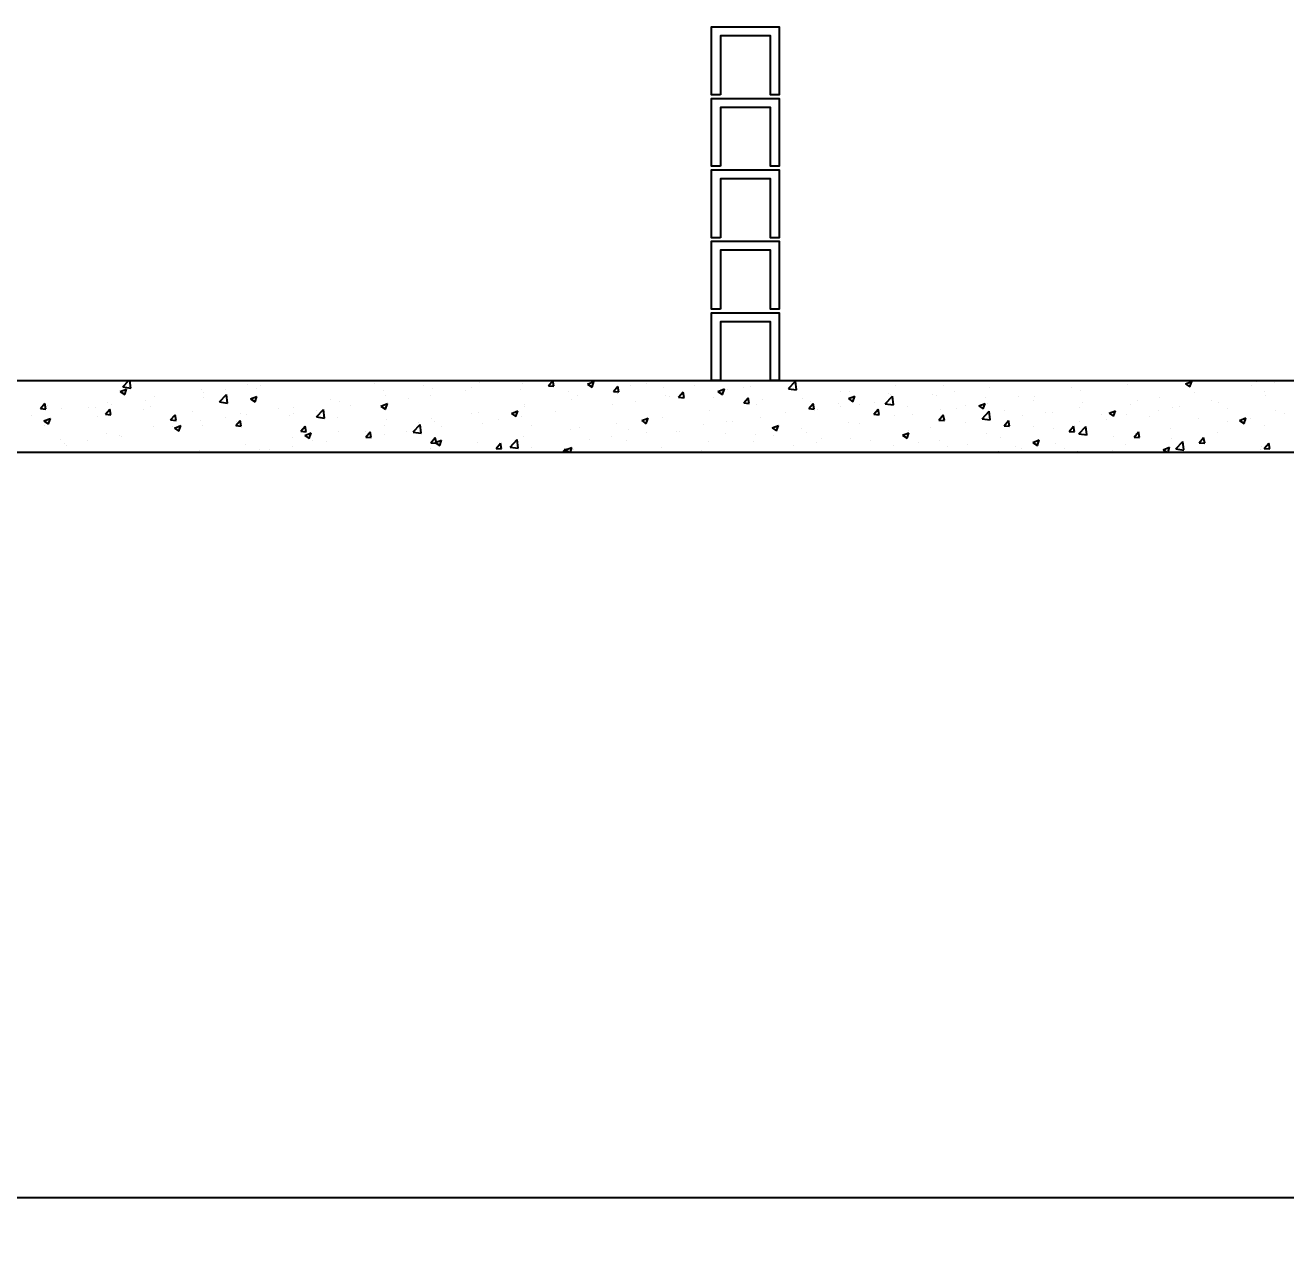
# Model space of a CAD drawing. Extents: x -7.8 to 27.4, y 2.6 to 15.1.
# Drawn here: x 9.796 to 13.325, y 2.578 to 6.039 of the extents above; entities that cross this region are included whole.
import ezdxf

# ---------------------------------------------------------------- set-up
doc = ezdxf.new("R2010")
doc.units = 0
doc.header["$LTSCALE"] = 0.01
doc.header["$PDSIZE"] = -5
doc.layers.get('0').update_dxf_attribs({"linetype": 'CONTINUOUS'})
doc.layers.get('DEFPOINTS').update_dxf_attribs({"linetype": 'CONTINUOUS'})
for name, color, linetype in [('ANOTAÇÕES', 142, 'CONTINUOUS'), ('CORTE', 7, 'CONTINUOUS'), ('FINO', 141, 'CONTINUOUS')]:
    doc.layers.add(name, color=color, linetype=linetype)
doc.styles.get("Standard").update_dxf_attribs({"font": 'arial.ttf'})
doc.dimstyles.get("Standard").update_dxf_attribs({"dimtxt": 0.15, "dimasz": 0.08, "dimexe": 0.18, "dimexo": 0.0625, "dimgap": 0.05, "dimtad": 1, "dimtoh": 1, "dimzin": 0, "dimblk": 'DOT', "dimcen": 0.09, "dimazin": 3, "dimtfac": 1, "dimtofl": 0, "dimtmove": 0, "dimatfit": 3})

# ---------------------------------------------------------------- blocks, each defined once
blk = doc.blocks.new('*X20')
at = {"layer": 'FINO'}
for p, q in [((9.8576, 5.0445), (9.8576, 5.0445)), ((9.8576, 5.0445), (9.8576, 5.0445)), ((9.8754, 5.0445), (9.8754, 5.0445)), ((9.8754, 5.0445), (9.8754, 5.0445)), ((9.8901, 5.0445), (9.8901, 5.0445)), ((9.8901, 5.0445), (9.8901, 5.0445)), ((9.8901, 5.0445), (9.8901, 5.0445)), ((10.0015, 5.0445), (10.0015, 5.0445)), ((10.0015, 5.0445), (10.0015, 5.0445)), ((10.002, 5.0445), (10.002, 5.0445)), ((10.002, 5.0445), (10.002, 5.0445)), ((10.0618, 5.014), (10.0795, 5.0208)), ((10.0618, 5.0139), (10.0744, 5.0054)), ((10.0659, 5.0445), (10.0659, 5.0445)), ((10.0659, 5.0445), (10.0659, 5.0445)), ((10.0659, 5.0445), (10.0659, 5.0445)), ((10.0686, 5.0269), (10.0855, 5.0445)), ((10.0687, 5.0269), (10.0912, 5.0233)), ((10.0744, 5.0054), (10.0795, 5.0208)), ((10.0912, 5.0234), (10.0888, 5.0445)), ((10.1086, 5.0445), (10.1086, 5.0445)), ((10.1286, 5.0445), (10.1286, 5.0445)), ((10.1286, 5.0445), (10.1286, 5.0445)), ((10.2418, 5.0445), (10.2418, 5.0445)), ((10.2418, 5.0445), (10.2418, 5.0445)), ((10.2418, 5.0445), (10.2418, 5.0445)), ((10.2552, 5.0445), (10.2552, 5.0445)), ((10.2552, 5.0445), (10.2552, 5.0445)), ((10.2893, 5.0188), (10.2893, 5.0188)), ((10.3228, 5.0445), (10.3228, 5.0445)), ((10.3228, 5.0445), (10.3228, 5.0445)), ((10.3575, 5.0189), (10.3575, 5.0189)), ((10.3818, 5.0445), (10.3818, 5.0445)), ((10.3818, 5.0445), (10.3818, 5.0445)), ((10.4176, 5.035), (10.4176, 5.035)), ((10.4177, 5.0445), (10.4177, 5.0445)), ((10.4177, 5.0445), (10.4177, 5.0445)), ((10.4177, 5.0445), (10.4177, 5.0445)), ((10.4299, 5.0445), (10.4299, 5.0445)), ((10.4426, 5.0217), (10.4426, 5.0217)), ((10.4537, 5.0316), (10.4537, 5.0316)), ((10.5084, 5.0445), (10.5084, 5.0445)), ((10.5084, 5.0445), (10.5084, 5.0445)), ((10.537, 5.0445), (10.537, 5.0445)), ((10.5517, 5.0445), (10.5517, 5.0445)), ((10.5936, 5.0445), (10.5936, 5.0445)), ((10.635, 5.0445), (10.635, 5.0445)), ((10.639, 5.042), (10.639, 5.042)), ((10.7512, 5.0445), (10.7512, 5.0445)), ((10.7512, 5.0445), (10.7512, 5.0445)), ((10.7616, 5.0445), (10.7616, 5.0445)), ((10.7694, 5.0445), (10.7694, 5.0445)), ((10.7746, 5.0362), (10.7746, 5.0362)), ((10.7997, 5.0167), (10.7997, 5.0167)), ((10.8583, 5.0445), (10.8583, 5.0445)), ((10.8882, 5.0445), (10.8882, 5.0445)), ((10.9102, 5.0305), (10.9102, 5.0305)), ((10.9371, 5.0227), (10.9371, 5.0227)), ((10.9453, 5.0445), (10.9453, 5.0445)), ((10.9479, 5.0422), (10.9479, 5.0422)), ((11.0148, 5.0445), (11.0148, 5.0445)), ((11.0273, 5.0157), (11.0273, 5.0157)), ((11.0458, 5.0248), (11.0458, 5.0248)), ((11.0675, 5.0406), (11.0675, 5.0406)), ((11.0726, 5.0445), (11.0726, 5.0445)), ((11.0726, 5.0445), (11.0726, 5.0445)), ((11.0938, 5.0445), (11.0938, 5.0445)), ((11.1212, 5.0445), (11.1212, 5.0445)), ((11.1212, 5.0445), (11.1212, 5.0445)), ((11.1414, 5.0445), (11.1414, 5.0445)), ((11.1797, 5.0445), (11.1797, 5.0445)), ((11.1797, 5.0445), (11.1797, 5.0445)), ((11.1814, 5.019), (11.1814, 5.019)), ((11.1877, 5.0369), (11.1877, 5.0369)), ((11.2607, 5.03), (11.2759, 5.0286)), ((11.2608, 5.03), (11.273, 5.0445)), ((11.268, 5.0445), (11.268, 5.0445)), ((11.276, 5.0286), (11.273, 5.0445)), ((11.2868, 5.0445), (11.2868, 5.0445)), ((11.2971, 5.0445), (11.2971, 5.0445)), ((11.2971, 5.0445), (11.2971, 5.0445)), ((11.317, 5.0133), (11.317, 5.0133)), ((11.3703, 5.0348), (11.388, 5.0417)), ((11.3703, 5.0348), (11.3829, 5.0263)), ((11.3829, 5.0263), (11.3881, 5.0417)), ((11.3946, 5.0445), (11.3946, 5.0445)), ((11.3946, 5.0445), (11.3946, 5.0445)), ((11.3946, 5.0445), (11.3946, 5.0445)), ((11.399, 5.0417), (11.399, 5.0417)), ((11.4429, 5.014), (11.4581, 5.0127)), ((11.443, 5.014), (11.4552, 5.0286)), ((11.4581, 5.0126), (11.4552, 5.0285)), ((11.473, 5.0445), (11.473, 5.0445)), ((11.473, 5.0445), (11.473, 5.0445)), ((11.4893, 5.0296), (11.4893, 5.0296)), ((11.501, 5.0445), (11.501, 5.0445)), ((11.501, 5.0445), (11.501, 5.0445)), ((11.5212, 5.0445), (11.5212, 5.0445)), ((11.5212, 5.0445), (11.5212, 5.0445)), ((11.5212, 5.0445), (11.5212, 5.0445)), ((11.5346, 5.036), (11.5346, 5.036)), ((11.5833, 5.0255), (11.5833, 5.0255)), ((11.6081, 5.0445), (11.6081, 5.0445)), ((11.6251, 4.9981), (11.6374, 5.0127)), ((11.6403, 4.9967), (11.6374, 5.0126)), ((11.6478, 5.0445), (11.6478, 5.0445)), ((11.6478, 5.0445), (11.6478, 5.0445)), ((11.6478, 5.0445), (11.6478, 5.0445)), ((11.6488, 5.0445), (11.6488, 5.0445)), ((11.6488, 5.0445), (11.6488, 5.0445)), ((11.6488, 5.0445), (11.6488, 5.0445)), ((11.6702, 5.0302), (11.6702, 5.0302)), ((11.7152, 5.0445), (11.7152, 5.0445)), ((11.7353, 5.0145), (11.7531, 5.0213)), ((11.7353, 5.0145), (11.7479, 5.006)), ((11.7479, 5.006), (11.7531, 5.0213)), ((11.7613, 5.021), (11.7613, 5.021)), ((11.7744, 5.0445), (11.7744, 5.0445)), ((11.7744, 5.0445), (11.7744, 5.0445)), ((11.7744, 5.0445), (11.7744, 5.0445)), ((11.8058, 5.0245), (11.8058, 5.0245)), ((11.8247, 5.0445), (11.8247, 5.0445)), ((11.8247, 5.0445), (11.8247, 5.0445)), ((11.8247, 5.0445), (11.8247, 5.0445)), ((11.8249, 5.0294), (11.8249, 5.0294)), ((11.901, 5.0445), (11.901, 5.0445)), ((11.901, 5.0445), (11.901, 5.0445)), ((11.901, 5.0445), (11.901, 5.0445)), ((11.9211, 5.042), (11.9211, 5.042)), ((11.9294, 5.0445), (11.9294, 5.0445)), ((11.9294, 5.0445), (11.9294, 5.0445)), ((11.9325, 5.0221), (11.9523, 5.0427)), ((11.9325, 5.022), (11.9551, 5.0185)), ((11.9399, 5.0445), (11.9399, 5.0445)), ((11.9414, 5.0188), (11.9414, 5.0188)), ((11.9551, 5.0185), (11.9523, 5.0427)), ((12.0006, 5.0445), (12.0006, 5.0445)), ((12.0006, 5.0445), (12.0006, 5.0445)), ((12.0006, 5.0445), (12.0006, 5.0445)), ((12.0276, 5.0445), (12.0276, 5.0445)), ((12.0276, 5.0445), (12.0276, 5.0445)), ((12.0276, 5.0445), (12.0276, 5.0445)), ((12.0365, 5.0445), (12.0365, 5.0445)), ((12.077, 5.0131), (12.077, 5.0131)), ((12.1028, 5.0132), (12.1028, 5.0132)), ((12.1542, 5.0445), (12.1542, 5.0445)), ((12.1542, 5.0445), (12.1542, 5.0445)), ((12.1542, 5.0445), (12.1542, 5.0445)), ((12.1765, 5.0445), (12.1765, 5.0445)), ((12.1765, 5.0445), (12.1765, 5.0445)), ((12.1765, 5.0445), (12.1765, 5.0445)), ((12.2332, 5.0311), (12.2332, 5.0311)), ((12.2507, 5.0445), (12.2507, 5.0445)), ((12.2507, 5.0445), (12.2507, 5.0445)), ((12.2808, 5.0445), (12.2808, 5.0445)), ((12.2808, 5.0445), (12.2808, 5.0445)), ((12.2808, 5.0445), (12.2808, 5.0445)), ((12.3523, 5.0445), (12.3523, 5.0445)), ((12.3523, 5.0445), (12.3523, 5.0445)), ((12.3523, 5.0445), (12.3523, 5.0445)), ((12.3578, 5.0445), (12.3578, 5.0445)), ((12.3578, 5.0445), (12.3578, 5.0445)), ((12.3675, 5.0306), (12.3675, 5.0306)), ((12.3985, 5.0135), (12.3985, 5.0135)), ((12.4074, 5.0445), (12.4074, 5.0445)), ((12.4074, 5.0445), (12.4074, 5.0445)), ((12.4074, 5.0445), (12.4074, 5.0445)), ((12.4649, 5.0445), (12.4649, 5.0445)), ((12.4947, 5.0261), (12.4947, 5.0261)), ((12.5282, 5.0445), (12.5282, 5.0445)), ((12.534, 5.0445), (12.534, 5.0445)), ((12.534, 5.0445), (12.534, 5.0445)), ((12.534, 5.0445), (12.534, 5.0445)), ((12.6341, 5.0445), (12.6341, 5.0445)), ((12.6606, 5.0445), (12.6606, 5.0445)), ((12.6606, 5.0445), (12.6606, 5.0445)), ((12.6606, 5.0445), (12.6606, 5.0445)), ((12.6791, 5.0445), (12.6791, 5.0445)), ((12.6791, 5.0445), (12.6791, 5.0445)), ((12.7041, 5.0445), (12.7041, 5.0445)), ((12.7247, 5.0256), (12.7247, 5.0256)), ((12.749, 5.016), (12.749, 5.016)), ((12.7862, 5.0445), (12.7862, 5.0445)), ((12.7872, 5.0445), (12.7872, 5.0445)), ((12.7872, 5.0445), (12.7872, 5.0445)), ((12.7872, 5.0445), (12.7872, 5.0445)), ((12.88, 5.0445), (12.88, 5.0445)), ((12.88, 5.0445), (12.88, 5.0445)), ((12.881, 5.035), (12.881, 5.035)), ((12.9138, 5.0445), (12.9138, 5.0445)), ((12.9138, 5.0445), (12.9138, 5.0445)), ((12.9138, 5.0445), (12.9138, 5.0445)), ((13.0404, 5.0445), (13.0404, 5.0445)), ((13.0404, 5.0445), (13.0404, 5.0445)), ((13.0404, 5.0445), (13.0404, 5.0445)), ((13.0438, 5.0354), (13.0616, 5.0422)), ((13.0438, 5.0354), (13.0564, 5.0269)), ((13.0558, 5.0445), (13.0558, 5.0445)), ((13.0558, 5.0445), (13.0558, 5.0445)), ((13.0564, 5.0269), (13.0616, 5.0422)), ((13.1076, 5.0445), (13.1076, 5.0445)), ((13.1076, 5.0445), (13.1076, 5.0445)), ((13.167, 5.0445), (13.167, 5.0445)), ((13.167, 5.0445), (13.167, 5.0445)), ((13.167, 5.0445), (13.167, 5.0445)), ((13.2147, 5.0445), (13.2147, 5.0445)), ((13.2287, 5.0314), (13.2287, 5.0314)), ((13.2317, 5.0445), (13.2317, 5.0445)), ((13.2317, 5.0445), (13.2317, 5.0445)), ((13.2431, 5.0445), (13.2447, 5.0444)), ((13.2447, 5.0443), (13.2447, 5.0445)), ((13.2661, 5.013), (13.2661, 5.013)), ((13.2922, 5.0398), (13.2922, 5.0398)), ((13.2936, 5.0445), (13.2936, 5.0445)), ((13.2936, 5.0445), (13.2936, 5.0445)), ((13.2936, 5.0445), (13.2936, 5.0445)), ((9.8385, 4.9664), (9.8508, 4.981)), ((9.8537, 4.965), (9.8508, 4.9809)), ((10.027, 4.9819), (10.027, 4.9819)), ((10.0373, 4.9768), (10.0373, 4.9768)), ((10.1335, 4.9894), (10.1335, 4.9894)), ((10.1589, 5.0009), (10.1589, 5.0009)), ((10.294, 5.0106), (10.294, 5.0106)), ((10.2945, 4.9962), (10.2945, 4.9962)), ((10.3397, 4.9848), (10.3595, 5.0055)), ((10.3397, 4.9848), (10.3623, 4.9813)), ((10.3623, 4.9813), (10.3595, 5.0054)), ((10.4268, 4.9936), (10.4446, 5.0004)), ((10.4268, 4.9936), (10.4394, 4.9851)), ((10.4394, 4.9851), (10.4446, 5.0004)), ((10.6516, 4.9913), (10.6516, 4.9913)), ((10.6768, 4.9874), (10.6768, 4.9874)), ((10.7918, 4.9733), (10.8096, 4.9801)), ((10.8045, 4.9647), (10.8096, 4.9801)), ((10.8051, 5.0037), (10.8051, 5.0037)), ((10.8675, 4.9947), (10.8675, 4.9947)), ((10.9311, 5.0031), (10.9311, 5.0031)), ((11.193, 4.9787), (11.193, 4.9787)), ((11.3246, 4.9914), (11.3246, 4.9914)), ((11.3411, 5.0041), (11.3411, 5.0041)), ((11.4411, 4.9788), (11.4411, 4.9788)), ((11.4526, 5.0076), (11.4526, 5.0076)), ((11.455, 5.0092), (11.455, 5.0092)), ((11.5047, 4.9872), (11.5047, 4.9872)), ((11.5882, 5.0019), (11.5882, 5.0019)), ((11.6009, 4.9999), (11.6009, 4.9999)), ((11.6251, 4.9981), (11.6403, 4.9968)), ((11.7237, 4.9961), (11.7237, 4.9961)), ((11.8073, 4.9821), (11.8196, 4.9967)), ((11.8073, 4.9821), (11.8225, 4.9808)), ((11.8225, 4.9807), (11.8196, 4.9967)), ((11.8426, 4.9779), (11.8426, 4.9779)), ((11.8593, 4.9904), (11.8593, 4.9904)), ((11.9709, 4.9941), (11.9709, 4.9941)), ((11.9895, 4.9662), (12.0018, 4.9808)), ((11.9949, 4.9847), (11.9949, 4.9847)), ((12.0047, 4.9648), (12.0018, 4.9807)), ((12.0713, 4.9797), (12.0713, 4.9797)), ((12.1003, 4.9942), (12.1181, 5.001)), ((12.1003, 4.9942), (12.113, 4.9856)), ((12.113, 4.9856), (12.1181, 5.001)), ((12.1305, 4.9789), (12.1305, 4.9789)), ((12.1745, 4.984), (12.1745, 4.984)), ((12.2036, 4.98), (12.2234, 5.0006)), ((12.2036, 4.98), (12.2262, 4.9765)), ((12.2126, 5.0073), (12.2126, 5.0073)), ((12.2194, 5.0051), (12.2194, 5.0051)), ((12.2262, 4.9765), (12.2234, 5.0006)), ((12.3349, 5.0051), (12.3349, 5.0051)), ((12.3481, 5.0016), (12.3481, 5.0016)), ((12.4654, 4.9738), (12.4831, 4.9806)), ((12.478, 4.9653), (12.4831, 4.9806)), ((12.4837, 4.9959), (12.4837, 4.9959)), ((12.4903, 4.9818), (12.4903, 4.9818)), ((12.5765, 5.0002), (12.5765, 5.0002)), ((12.6193, 4.9901), (12.6193, 4.9901)), ((12.6208, 4.9997), (12.6208, 4.9997)), ((12.7549, 4.9844), (12.7549, 4.9844)), ((12.8905, 4.9787), (12.8905, 4.9787)), ((12.9085, 4.9892), (12.9085, 4.9892)), ((12.972, 4.9976), (12.972, 4.9976)), ((13.0682, 5.0103), (13.0682, 5.0103)), ((13.1179, 4.9876), (13.1179, 4.9876)), ((13.1366, 4.9846), (13.1366, 4.9846)), ((13.2685, 5.0036), (13.2685, 5.0036)), ((9.8133, 4.9473), (9.8133, 4.9473)), ((9.8385, 4.9664), (9.8537, 4.9651)), ((9.857, 4.9756), (9.857, 4.9756)), ((9.8987, 4.9656), (9.8987, 4.9656)), ((9.9738, 4.9684), (9.9738, 4.9684)), ((9.9926, 4.9699), (9.9926, 4.9699)), ((9.9982, 4.9454), (9.9982, 4.9454)), ((10.0207, 4.9505), (10.033, 4.9651)), ((10.0207, 4.9505), (10.0359, 4.9491)), ((10.0359, 4.9491), (10.033, 4.965)), ((10.1282, 4.9641), (10.1282, 4.9641)), ((10.1464, 4.9708), (10.1464, 4.9708)), ((10.2029, 4.9345), (10.2151, 4.9491)), ((10.2181, 4.9331), (10.2152, 4.9491)), ((10.2637, 4.9584), (10.2637, 4.9584)), ((10.3993, 4.9527), (10.3993, 4.9527)), ((10.4145, 4.9505), (10.4145, 4.9505)), ((10.5035, 4.9659), (10.5035, 4.9659)), ((10.5349, 4.947), (10.5349, 4.947)), ((10.5464, 4.9695), (10.5464, 4.9695)), ((10.5473, 4.9525), (10.5473, 4.9525)), ((10.6108, 4.9428), (10.6306, 4.9634)), ((10.6108, 4.9428), (10.6334, 4.9393)), ((10.6109, 4.9609), (10.6109, 4.9609)), ((10.6334, 4.9393), (10.6306, 4.9634)), ((10.6705, 4.9412), (10.6705, 4.9412)), ((10.7071, 4.9736), (10.7071, 4.9736)), ((10.7918, 4.9733), (10.8044, 4.9647)), ((11.0449, 4.9533), (11.0449, 4.9533)), ((11.0644, 4.956), (11.0644, 4.956)), ((11.1568, 4.9529), (11.1746, 4.9597)), ((11.1568, 4.9529), (11.1695, 4.9444)), ((11.1695, 4.9444), (11.1746, 4.9597)), ((11.1845, 4.945), (11.1845, 4.945)), ((11.1927, 4.9723), (11.1927, 4.9723)), ((11.2807, 4.9577), (11.2807, 4.9577)), ((11.5802, 4.9409), (11.5802, 4.9409)), ((11.7122, 4.96), (11.7122, 4.96)), ((11.8543, 4.9418), (11.8543, 4.9418)), ((11.9232, 4.9543), (11.9232, 4.9543)), ((11.9895, 4.9662), (12.0047, 4.9649)), ((12.0147, 4.963), (12.0147, 4.963)), ((12.0783, 4.9713), (12.0783, 4.9713)), ((12.1717, 4.9503), (12.1839, 4.9649)), ((12.1717, 4.9503), (12.1868, 4.9489)), ((12.1869, 4.9489), (12.1839, 4.9648)), ((12.2301, 4.9465), (12.2301, 4.9465)), ((12.2661, 4.9732), (12.2661, 4.9732)), ((12.2803, 4.9494), (12.2803, 4.9494)), ((12.3539, 4.9343), (12.3661, 4.9489)), ((12.3584, 4.9628), (12.3584, 4.9628)), ((12.3691, 4.9329), (12.3661, 4.9488)), ((12.4017, 4.9675), (12.4017, 4.9675)), ((12.4284, 4.9748), (12.4284, 4.9748)), ((12.4654, 4.9738), (12.478, 4.9653)), ((12.4747, 4.938), (12.4945, 4.9586)), ((12.4973, 4.9345), (12.4945, 4.9586)), ((12.5373, 4.9618), (12.5373, 4.9618)), ((12.5883, 4.9471), (12.5883, 4.9471)), ((12.6518, 4.9555), (12.6518, 4.9555)), ((12.6729, 4.956), (12.6729, 4.956)), ((12.748, 4.9681), (12.748, 4.9681)), ((12.8085, 4.9503), (12.8085, 4.9503)), ((12.8304, 4.9535), (12.8482, 4.9603)), ((12.8304, 4.9535), (12.843, 4.9449)), ((12.843, 4.9449), (12.8482, 4.9603)), ((12.8779, 4.9504), (12.8779, 4.9504)), ((12.9441, 4.9446), (12.9441, 4.9446)), ((12.9698, 4.9622), (12.9698, 4.9622)), ((13.0083, 4.9683), (13.0083, 4.9683)), ((13.0261, 4.973), (13.0261, 4.973)), ((13.1617, 4.9672), (13.1617, 4.9672)), ((13.2973, 4.9615), (13.2973, 4.9615)), ((13.3216, 4.9523), (13.3216, 4.9523)), ((9.8483, 4.932), (9.8661, 4.9389)), ((9.8483, 4.932), (9.861, 4.9235)), ((9.8501, 4.92), (9.8501, 4.92)), ((9.861, 4.9235), (9.8661, 4.9388)), ((10.1558, 4.9163), (10.1558, 4.9163)), ((10.2029, 4.9345), (10.2181, 4.9332)), ((10.2072, 4.915), (10.2072, 4.915)), ((10.2134, 4.9117), (10.2312, 4.9185)), ((10.2134, 4.9117), (10.226, 4.9032)), ((10.226, 4.9032), (10.2312, 4.9185)), ((10.2271, 4.9104), (10.2271, 4.9104)), ((10.2862, 4.9342), (10.2862, 4.9342)), ((10.2907, 4.9188), (10.2907, 4.9188)), ((10.3554, 4.9405), (10.3554, 4.9405)), ((10.3851, 4.9186), (10.3973, 4.9332)), ((10.3851, 4.9186), (10.4003, 4.9173)), ((10.3869, 4.9314), (10.3869, 4.9314)), ((10.4003, 4.9172), (10.3973, 4.9331)), ((10.5673, 4.9027), (10.5795, 4.9173)), ((10.5825, 4.9013), (10.5795, 4.9172)), ((10.8021, 4.9191), (10.8021, 4.9191)), ((10.8061, 4.9355), (10.8061, 4.9355)), ((10.8819, 4.9008), (10.9017, 4.9214)), ((10.8967, 4.9279), (10.8967, 4.9279)), ((10.9045, 4.8972), (10.9017, 4.9214)), ((10.934, 4.9382), (10.934, 4.9382)), ((10.9417, 4.9298), (10.9417, 4.9298)), ((10.9605, 4.9156), (10.9605, 4.9156)), ((11.0773, 4.924), (11.0773, 4.924)), ((11.1209, 4.9367), (11.1209, 4.9367)), ((11.2129, 4.9183), (11.2129, 4.9183)), ((11.3215, 4.9068), (11.3215, 4.9068)), ((11.3485, 4.9126), (11.3485, 4.9126)), ((11.4519, 4.9247), (11.4519, 4.9247)), ((11.4841, 4.9069), (11.4841, 4.9069)), ((11.5219, 4.9326), (11.5397, 4.9394)), ((11.5219, 4.9326), (11.5345, 4.924)), ((11.5345, 4.9241), (11.5397, 4.9394)), ((11.6945, 4.9208), (11.6945, 4.9208)), ((11.7581, 4.9292), (11.7581, 4.9292)), ((11.775, 4.9289), (11.775, 4.9289)), ((11.8869, 4.9122), (11.9047, 4.9191)), ((11.8869, 4.9122), (11.8995, 4.9037)), ((11.8995, 4.9037), (11.9047, 4.9191)), ((11.9678, 4.9096), (11.9678, 4.9096)), ((12.0997, 4.9286), (12.0997, 4.9286)), ((12.1322, 4.9239), (12.1322, 4.9239)), ((12.3316, 4.9133), (12.3316, 4.9133)), ((12.3539, 4.9343), (12.369, 4.933)), ((12.4278, 4.926), (12.4278, 4.926)), ((12.4747, 4.9379), (12.4973, 4.9344)), ((12.536, 4.9184), (12.5512, 4.9171)), ((12.5361, 4.9184), (12.5483, 4.933)), ((12.5512, 4.917), (12.5483, 4.9329)), ((12.6177, 4.9151), (12.6177, 4.9151)), ((12.6735, 4.9113), (12.6735, 4.9113)), ((12.7182, 4.9024), (12.7305, 4.917)), ((12.7334, 4.901), (12.7305, 4.917)), ((12.7458, 4.8959), (12.7655, 4.9165)), ((12.746, 4.9314), (12.746, 4.9314)), ((12.7683, 4.8924), (12.7655, 4.9165)), ((12.8217, 4.9368), (12.8217, 4.9368)), ((13.0014, 4.9101), (13.0014, 4.9101)), ((13.0796, 4.9388), (13.0796, 4.9388)), ((13.1618, 4.9312), (13.1618, 4.9312)), ((13.1954, 4.9331), (13.2132, 4.94)), ((13.1954, 4.9331), (13.2081, 4.9246)), ((13.2081, 4.9246), (13.2132, 4.94)), ((13.2152, 4.9331), (13.2152, 4.9331)), ((13.2254, 4.9396), (13.2254, 4.9396)), ((13.2654, 4.9191), (13.2654, 4.9191)), ((9.8956, 4.881), (9.8956, 4.881)), ((9.9705, 4.8766), (9.9705, 4.8766)), ((10.0239, 4.8973), (10.0239, 4.8973)), ((10.0591, 4.8896), (10.0591, 4.8896)), ((10.0667, 4.8893), (10.0667, 4.8893)), ((10.5433, 4.885), (10.5433, 4.885)), ((10.5673, 4.9027), (10.5824, 4.9013)), ((10.5784, 4.8913), (10.5962, 4.8982)), ((10.5784, 4.8913), (10.591, 4.8828)), ((10.591, 4.8828), (10.5962, 4.8982)), ((10.6005, 4.877), (10.6005, 4.877)), ((10.6403, 4.8734), (10.6403, 4.8734)), ((10.6738, 4.9029), (10.6738, 4.9029)), ((10.7486, 4.9024), (10.7486, 4.9024)), ((10.7494, 4.8867), (10.7646, 4.8854)), ((10.7495, 4.8867), (10.7617, 4.9013)), ((10.7647, 4.8853), (10.7617, 4.9012)), ((10.8007, 4.8945), (10.8007, 4.8945)), ((10.8643, 4.9029), (10.8643, 4.9029)), ((10.8819, 4.9007), (10.9045, 4.8972)), ((10.9316, 4.8708), (10.9439, 4.8854)), ((10.9316, 4.8708), (10.9468, 4.8695)), ((10.9434, 4.871), (10.9612, 4.8778)), ((10.9434, 4.871), (10.9561, 4.8625)), ((10.9468, 4.8694), (10.9439, 4.8853)), ((10.9561, 4.8625), (10.9612, 4.8778)), ((11.0613, 4.8715), (11.0613, 4.8715)), ((11.153, 4.8587), (11.1727, 4.8793)), ((11.1755, 4.8552), (11.1727, 4.8793)), ((11.1896, 4.8878), (11.1896, 4.8878)), ((11.3743, 4.8786), (11.3743, 4.8786)), ((11.4379, 4.887), (11.4379, 4.887)), ((11.4788, 4.878), (11.4788, 4.878)), ((11.5341, 4.8997), (11.5341, 4.8997)), ((11.6197, 4.9011), (11.6197, 4.9011)), ((11.6269, 4.9034), (11.6269, 4.9034)), ((11.7091, 4.8754), (11.7091, 4.8754)), ((11.7552, 4.8954), (11.7552, 4.8954)), ((11.8359, 4.8731), (11.8359, 4.8731)), ((11.8395, 4.8933), (11.8395, 4.8933)), ((11.8908, 4.8897), (11.8908, 4.8897)), ((11.984, 4.8985), (11.984, 4.8985)), ((12.0114, 4.8711), (12.0114, 4.8711)), ((12.0264, 4.8839), (12.0264, 4.8839)), ((12.1076, 4.8838), (12.1076, 4.8838)), ((12.162, 4.8782), (12.162, 4.8782)), ((12.2519, 4.8919), (12.2697, 4.8987)), ((12.2519, 4.8919), (12.2646, 4.8834)), ((12.2646, 4.8834), (12.2697, 4.8987)), ((12.2681, 4.9049), (12.2681, 4.9049)), ((12.2976, 4.8725), (12.2976, 4.8725)), ((12.3553, 4.8782), (12.3553, 4.8782)), ((12.4873, 4.8973), (12.4873, 4.8973)), ((12.5254, 4.8859), (12.5254, 4.8859)), ((12.617, 4.8716), (12.6348, 4.8784)), ((12.617, 4.8715), (12.6296, 4.863)), ((12.6296, 4.863), (12.6348, 4.8784)), ((12.7182, 4.9024), (12.7334, 4.9011)), ((12.7458, 4.8959), (12.7684, 4.8924)), ((12.8416, 4.8891), (12.8416, 4.8891)), ((12.9004, 4.8865), (12.9127, 4.9011)), ((12.9004, 4.8865), (12.9156, 4.8852)), ((12.9052, 4.8974), (12.9052, 4.8974)), ((12.9156, 4.8851), (12.9127, 4.901)), ((13.0052, 4.8838), (13.0052, 4.8838)), ((13.0168, 4.8539), (13.0366, 4.8745)), ((13.0394, 4.8504), (13.0366, 4.8745)), ((13.0826, 4.8706), (13.0949, 4.8852)), ((13.0826, 4.8706), (13.0978, 4.8692)), ((13.0978, 4.8692), (13.0949, 4.8851)), ((13.1335, 4.9), (13.1335, 4.9)), ((9.8075, 4.8458), (9.8075, 4.8458)), ((9.8096, 4.8445), (9.8096, 4.8445)), ((9.8096, 4.8445), (9.8096, 4.8445)), ((9.848, 4.8445), (9.848, 4.8445)), ((9.848, 4.8445), (9.848, 4.8445)), ((9.848, 4.8445), (9.848, 4.8445)), ((9.9069, 4.8682), (9.9069, 4.8682)), ((9.911, 4.8642), (9.911, 4.8642)), ((9.9324, 4.8445), (9.9324, 4.8445)), ((9.9551, 4.8445), (9.9551, 4.8445)), ((10.0622, 4.8445), (10.0622, 4.8445)), ((10.0622, 4.8445), (10.0622, 4.8445)), ((10.1083, 4.8445), (10.1083, 4.8445)), ((10.1693, 4.8445), (10.1693, 4.8445)), ((10.1693, 4.8445), (10.1693, 4.8445)), ((10.1693, 4.8445), (10.1693, 4.8445)), ((10.2764, 4.8445), (10.2764, 4.8445)), ((10.2764, 4.8445), (10.2764, 4.8445)), ((10.2764, 4.8445), (10.2764, 4.8445)), ((10.2831, 4.8497), (10.2831, 4.8497)), ((10.2842, 4.8445), (10.2842, 4.8445)), ((10.3835, 4.8445), (10.3835, 4.8445)), ((10.4114, 4.8659), (10.4114, 4.8659)), ((10.4208, 4.8445), (10.4208, 4.8445)), ((10.4208, 4.8445), (10.4208, 4.8445)), ((10.4524, 4.8516), (10.4524, 4.8516)), ((10.4805, 4.8524), (10.4805, 4.8524)), ((10.4906, 4.8445), (10.4906, 4.8445)), ((10.4906, 4.8445), (10.4906, 4.8445)), ((10.5441, 4.8607), (10.5441, 4.8607)), ((10.5977, 4.8445), (10.5977, 4.8445)), ((10.5977, 4.8445), (10.5977, 4.8445)), ((10.5977, 4.8445), (10.5977, 4.8445)), ((10.7048, 4.8445), (10.7048, 4.8445)), ((10.8119, 4.8445), (10.8119, 4.8445)), ((10.8119, 4.8445), (10.8119, 4.8445)), ((10.919, 4.8445), (10.919, 4.8445)), ((10.919, 4.8445), (10.919, 4.8445)), ((10.9309, 4.8536), (10.9309, 4.8536)), ((11.0261, 4.8445), (11.0261, 4.8445)), ((11.0261, 4.8445), (11.0261, 4.8445)), ((11.0261, 4.8445), (11.0261, 4.8445)), ((11.1138, 4.8548), (11.1261, 4.8694)), ((11.1138, 4.8548), (11.129, 4.8535)), ((11.1149, 4.8445), (11.1149, 4.8445)), ((11.1149, 4.8445), (11.1149, 4.8445)), ((11.1149, 4.8445), (11.1149, 4.8445)), ((11.1177, 4.8449), (11.1177, 4.8449)), ((11.129, 4.8534), (11.1261, 4.8694)), ((11.1332, 4.8445), (11.1332, 4.8445)), ((11.153, 4.8587), (11.1756, 4.8552)), ((11.2139, 4.8575), (11.2139, 4.8575)), ((11.2403, 4.8445), (11.2403, 4.8445)), ((11.2403, 4.8445), (11.2403, 4.8445)), ((11.3007, 4.8445), (11.3083, 4.8535)), ((11.3099, 4.8445), (11.3083, 4.8534)), ((11.3085, 4.8507), (11.3262, 4.8575)), ((11.3085, 4.8506), (11.3176, 4.8445)), ((11.3219, 4.8445), (11.3262, 4.8575)), ((11.3306, 4.8526), (11.3306, 4.8526)), ((11.3395, 4.8445), (11.3395, 4.8445)), ((11.3395, 4.8445), (11.3395, 4.8445)), ((11.3474, 4.8445), (11.3474, 4.8445)), ((11.3474, 4.8445), (11.3474, 4.8445)), ((11.3474, 4.8445), (11.3474, 4.8445)), ((11.4545, 4.8445), (11.4545, 4.8445)), ((11.5153, 4.8445), (11.5153, 4.8445)), ((11.5153, 4.8445), (11.5153, 4.8445)), ((11.5617, 4.8445), (11.5617, 4.8445)), ((11.5771, 4.8564), (11.5771, 4.8564)), ((11.6688, 4.8445), (11.6688, 4.8445)), ((11.6688, 4.8445), (11.6688, 4.8445)), ((11.6878, 4.8477), (11.6878, 4.8477)), ((11.6912, 4.8445), (11.6912, 4.8445)), ((11.7759, 4.8445), (11.7759, 4.8445)), ((11.7759, 4.8445), (11.7759, 4.8445)), ((11.7759, 4.8445), (11.7759, 4.8445)), ((11.809, 4.8445), (11.809, 4.8445)), ((11.809, 4.8445), (11.809, 4.8445)), ((11.8671, 4.8445), (11.8671, 4.8445)), ((11.883, 4.8445), (11.883, 4.8445)), ((11.9479, 4.8628), (11.9479, 4.8628)), ((11.9901, 4.8445), (11.9901, 4.8445)), ((11.9901, 4.8445), (11.9901, 4.8445)), ((12.043, 4.8445), (12.043, 4.8445)), ((12.0972, 4.8445), (12.0972, 4.8445)), ((12.0972, 4.8445), (12.0972, 4.8445)), ((12.0972, 4.8445), (12.0972, 4.8445)), ((12.2043, 4.8445), (12.2043, 4.8445)), ((12.2043, 4.8445), (12.2043, 4.8445)), ((12.2043, 4.8445), (12.2043, 4.8445)), ((12.2188, 4.8445), (12.2188, 4.8445)), ((12.227, 4.862), (12.227, 4.862)), ((12.3114, 4.8445), (12.3114, 4.8445)), ((12.3773, 4.8605), (12.3773, 4.8605)), ((12.4185, 4.8445), (12.4185, 4.8445)), ((12.4185, 4.8445), (12.4185, 4.8445)), ((12.4332, 4.8668), (12.4332, 4.8668)), ((12.5032, 4.8445), (12.5032, 4.8445)), ((12.5032, 4.8445), (12.5032, 4.8445)), ((12.5214, 4.8469), (12.5214, 4.8469)), ((12.5256, 4.8445), (12.5256, 4.8445)), ((12.5256, 4.8445), (12.5256, 4.8445)), ((12.5256, 4.8445), (12.5256, 4.8445)), ((12.5688, 4.861), (12.5688, 4.861)), ((12.585, 4.8553), (12.585, 4.8553)), ((12.6327, 4.8445), (12.6327, 4.8445)), ((12.6812, 4.8679), (12.6812, 4.8679)), ((12.7044, 4.8553), (12.7044, 4.8553)), ((12.7398, 4.8445), (12.7398, 4.8445)), ((12.7429, 4.8468), (12.7429, 4.8468)), ((12.84, 4.8496), (12.84, 4.8496)), ((12.8469, 4.8445), (12.8469, 4.8445)), ((12.8469, 4.8445), (12.8469, 4.8445)), ((12.8748, 4.8659), (12.8748, 4.8659)), ((12.954, 4.8445), (12.954, 4.8445)), ((12.954, 4.8445), (12.954, 4.8445)), ((12.954, 4.8445), (12.954, 4.8445)), ((12.9745, 4.8445), (12.9745, 4.8445)), ((12.982, 4.8512), (12.9998, 4.858)), ((12.982, 4.8512), (12.9919, 4.8445)), ((12.9952, 4.8445), (12.9998, 4.858)), ((13.0168, 4.8538), (13.0394, 4.8503)), ((13.0611, 4.8445), (13.0611, 4.8445)), ((13.1011, 4.8445), (13.1011, 4.8445)), ((13.1682, 4.8445), (13.1682, 4.8445)), ((13.1682, 4.8445), (13.1682, 4.8445)), ((13.1973, 4.8445), (13.1973, 4.8445)), ((13.2277, 4.8445), (13.2277, 4.8445)), ((13.2548, 4.8521), (13.2548, 4.8521)), ((13.2556, 4.8615), (13.2556, 4.8615)), ((13.2648, 4.8546), (13.277, 4.8692)), ((13.2648, 4.8546), (13.28, 4.8533)), ((13.2741, 4.8445), (13.2741, 4.8445)), ((13.2741, 4.8445), (13.2741, 4.8445)), ((13.2753, 4.8445), (13.2753, 4.8445)), ((13.2753, 4.8445), (13.2753, 4.8445)), ((13.2753, 4.8445), (13.2753, 4.8445)), ((13.28, 4.8532), (13.277, 4.8691))]:
    blk.add_line(p, q, dxfattribs=at)
blk = doc.blocks.new('_DOT')
at = {"color": 0, "linetype": 'BYBLOCK'}
blk.add_line((-0.5, 0), (-1, 0), dxfattribs=at)
at = {"color": 0, "linetype": 'BYBLOCK', "const_width": 0.5}
blk.add_lwpolyline([(-0.25, 0, 1), (0.25, 0, 1)], format="xyb", close=True, dxfattribs=at)
blk = doc.blocks.new('*D18')
at = {"layer": 'ANOTAÇÕES', "color": 0}
for p, q in [((1.627, 3.2577), (1.627, 2.5777)), ((16.627, 3.2577), (16.627, 2.5777)), ((1.707, 2.7577), (16.547, 2.7577))]:
    blk.add_line(p, q, dxfattribs=at)
at = {"layer": 'DEFPOINTS', "color": 0}
for p in [(1.627, 8.5947), (16.627, 7.8447), (16.627, 2.7577)]:
    blk.add_point(p, dxfattribs=at)
at = {"layer": 'ANOTAÇÕES', "color": 0, "xscale": 0.08, "yscale": 0.08, "zscale": 0.08, "rotation": 180}
blk.add_blockref('_DOT', (1.627, 2.7577), dxfattribs=at)
at = {"layer": 'ANOTAÇÕES', "color": 0, "xscale": 0.08, "yscale": 0.08, "zscale": 0.08}
blk.add_blockref('_DOT', (16.627, 2.7577), dxfattribs=at)
at = {"layer": 'ANOTAÇÕES', "color": 0, "linetype": 'CONTINUOUS'}
blk.add_text('15.00', height=0.15, dxfattribs=at).set_placement((8.8584, 2.8106))

msp = doc.modelspace()

# ---------------------------------------------------------------- linework, layer by layer
at = {"layer": 'CORTE'}
for p, q in [((1.627, 5.0445), (16.627, 5.0445)), ((-6.7023, 4.8445), (16.627, 4.8445))]:
    msp.add_line(p, q, dxfattribs=at)
for points in [[(11.742, 5.8445), (11.717, 5.8445), (11.717, 6.0345), (11.907, 6.0345), (11.907, 5.8445), (11.882, 5.8445), (11.882, 6.0095), (11.742, 6.0095)], [(11.742, 5.6445), (11.717, 5.6445), (11.717, 5.8345), (11.907, 5.8345), (11.907, 5.6445), (11.882, 5.6445), (11.882, 5.8095), (11.742, 5.8095)], [(11.742, 5.4445), (11.717, 5.4445), (11.717, 5.6345), (11.907, 5.6345), (11.907, 5.4445), (11.882, 5.4445), (11.882, 5.6095), (11.742, 5.6095)], [(11.742, 5.2445), (11.717, 5.2445), (11.717, 5.4345), (11.907, 5.4345), (11.907, 5.2445), (11.882, 5.2445), (11.882, 5.4095), (11.742, 5.4095)], [(11.742, 5.0445), (11.717, 5.0445), (11.717, 5.2345), (11.907, 5.2345), (11.907, 5.0445), (11.882, 5.0445), (11.882, 5.2095), (11.742, 5.2095)]]:
    msp.add_lwpolyline(points, close=True, dxfattribs=at)

# ---------------------------------------------------------------- block references
at = {"layer": 'FINO'}
msp.add_blockref('*X20', (0, 0), dxfattribs=at)

# ---------------------------------------------------------------- dimensions: what is measured, and where the dimension line sits
at = {"layer": 'ANOTAÇÕES'}
dim = msp.add_linear_dim(base=(16.627, 2.7577), p1=(1.627, 8.5947), p2=(16.627, 7.8447), dimstyle='STANDARD', dxfattribs=at)
dim.commit()
dim.dimension.update_dxf_attribs({"geometry": '*D18', "text_midpoint": (9.127, 2.8843)})

doc.saveas('drawing.dxf')
